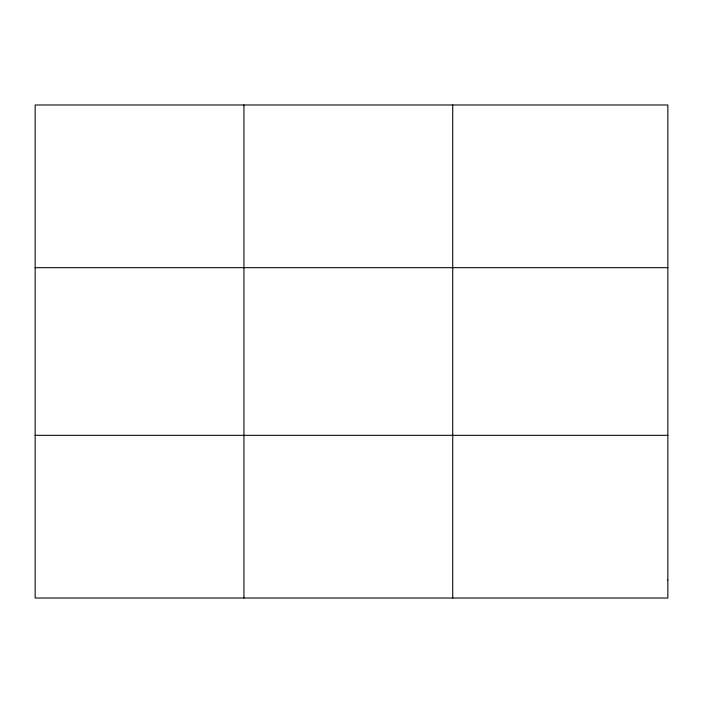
<?xml version="1.0" encoding="UTF-8"?>
<svg xmlns="http://www.w3.org/2000/svg" width="703" height="703" viewBox="0 0 703 703"><rect width="100%" height="100%" fill="white"/><g stroke="black" fill="none" stroke-linecap="round" stroke-linejoin="round"><path stroke-width="1.05" d="M243.941 104.975L243.941 598.025M452.732 104.975L452.732 598.025M35.15 267.676L667.85 267.676M35.15 435.324L667.85 435.324M667.85 579.949L667.85 598.025L35.15 598.025L35.15 104.975L667.85 104.975L667.85 579.949"/></g></svg>
